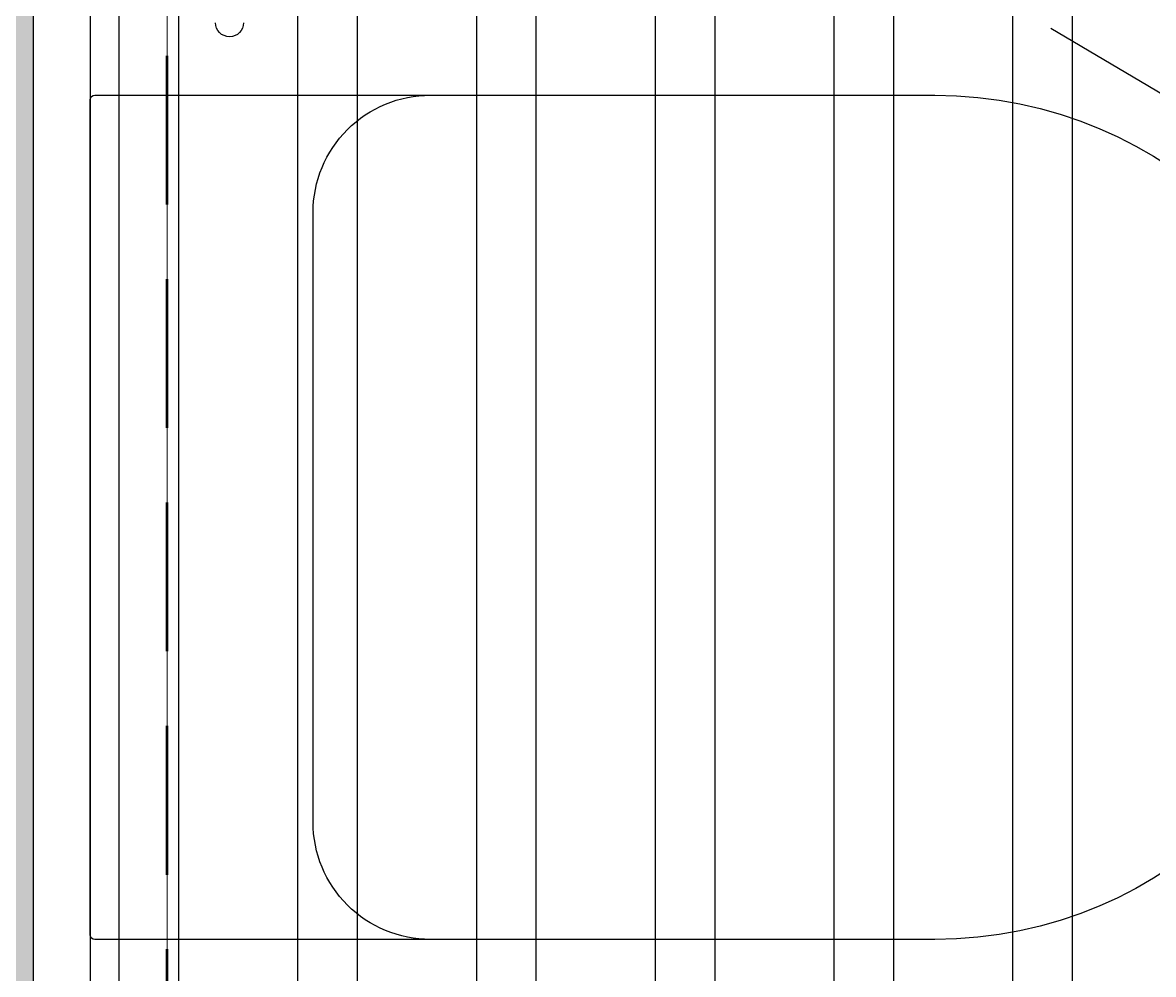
# Model space of a CAD drawing. Header units: inches. Extents: x 50354 to 53215, y -7830 to -6529.
# Drawn here: x 52288.38 to 52307.36, y -6809.47 to -6793.49 of the extents above; entities that cross this region are included whole.
import ezdxf

# ---------------------------------------------------------------- set-up
doc = ezdxf.new("R2010")
doc.units = ezdxf.units.IN
doc.header["$MEASUREMENT"] = 0
doc.linetypes.add('DASHED', pattern=[0.75, 0.5, -0.25])
doc.linetypes.add('DASHED2', pattern=[0.375, 0.25, -0.125])
for name, color, linetype in [('A-ST-02 HATCH', 7, 'Continuous'), ('BEAM', 6, 'DASHED'), ('ELETRICAL', 6, 'Continuous'), ('XR_ID 1F_FUR$0$A-SANI-FIX', 134, 'Continuous')]:
    doc.layers.add(name, color=color, linetype=linetype)
doc.layers.add('FUNITURE', color=7, linetype='Continuous', lineweight=15, true_color=0x7d7673)
doc.layers.add('wall', color=7, linetype='Continuous', lineweight=30)

# ---------------------------------------------------------------- blocks, each defined once
blk = doc.blocks.new('XR_ID 1F_FUR$0$XR_1F FURN$0$A$C70754DD9')
for p, q in [((178, 0), (-178, 0)), ((-180, -2), (-180, -360)), ((180, -360), (180, -2))]:
    blk.add_line(p, q)
blk.add_lwpolyline([(180, -360), (180, -145, 0.414214), (130, -95), (-130, -95, 0.414214), (-180, -145), (-180, -360, 1)], format="xyb", close=True)
for centre, radius, start, end in [((-178, -2), 2, 90, 180), ((178, -2), 2, 0, 90), ((0, -360), 180, 180, 0)]:
    blk.add_arc(centre, radius, start, end)
blk = doc.blocks.new('XR_ID 1F_FUR$0$XR_1F FURN$0$A$C698E198A')
at = {"linetype": 'Continuous'}
blk.add_arc((105, -59.38), 6, 270, 90, dxfattribs=at)

msp = doc.modelspace()

# ---------------------------------------------------------------- hatches: boundary and pattern name
at = {"layer": 'A-ST-02 HATCH', "ltscale": 5, "transparency": 33554534}
h = msp.add_hatch(color=256, dxfattribs=at)
h.dxf.hatch_style = 1
h.paths.add_polyline_path([(52413.05591, -6622.55013), (52467.05591, -6622.55013), (52467.05591, -6646.55013), (52471.55591, -6646.55013), (52471.55591, -6618.05013), (52350.05591, -6618.05013), (52350.05591, -6646.55013), (52354.55591, -6646.55013), (52354.55591, -6622.55013), (52408.55591, -6622.55013), (52408.55591, -6783.05013), (52413.05591, -6783.05013)])
h.paths.add_polyline_path([(52616.05591, -6939.55013), (52611.55591, -6939.55013), (52611.55591, -7070.05013), (52461.55591, -7070.05013), (52461.55591, -7079.05013), (52616.05591, -7079.05013)])
h.paths.add_polyline_path([(52419.55591, -6939.55013), (52415.05591, -6939.55013), (52415.05591, -7079.05013), (52419.55591, -7079.05013)])
h.paths.add_polyline_path([(52415.05591, -6992.05013), (52391.05591, -6992.05013), (52391.05591, -6996.55013), (52415.05591, -6996.55013)])
h.paths.add_polyline_path([(52415.05591, -7074.55013), (52391.05591, -7074.55013), (52391.05591, -7079.05013), (52415.05591, -7079.05013)])
h.paths.add_polyline_path([(52335.05591, -6917.55013), (52330.55591, -6917.55013), (52330.55591, -6944.05013), (52385.05591, -6944.05013), (52385.05591, -6939.55013), (52335.05591, -6939.55013)])
h.paths.add_polyline_path([(52496.05591, -6835.55013), (52537.55591, -6835.55013), (52537.55591, -6819.05013), (52533.05591, -6819.05013), (52533.05591, -6831.05013), (52453.55591, -6831.05013), (52453.55591, -6813.05013), (52449.05591, -6813.05013), (52449.05591, -6835.55013), (52491.55591, -6835.55013), (52491.55591, -6944.05013), (52496.05591, -6944.05013)])
h.paths.add_polyline_path([(52372.55591, -6778.55013), (52368.05591, -6778.55013), (52368.05591, -6831.05013), (52321.55591, -6831.05013), (52321.55591, -6835.55013), (52330.55591, -6835.55013), (52330.55591, -6859.95013), (52335.05591, -6859.95013), (52335.05591, -6835.55013), (52372.55591, -6835.55013)])
h.paths.add_polyline_path([(52338.05591, -6778.55013), (52288.55591, -6778.55013), (52288.55591, -6642.05013), (52284.05591, -6642.05013), (52284.05591, -6778.55013), (52234.55591, -6778.55013), (52234.55591, -6783.05013), (52284.05591, -6783.05013), (52284.05591, -6831.05013), (52275.05591, -6831.05013), (52275.05591, -6835.55013), (52297.55591, -6835.55013), (52297.55591, -6831.05013), (52288.55591, -6831.05013), (52288.55591, -6783.05013), (52338.05591, -6783.05013)])
h.paths.add_polyline_path([(52537.55591, -6642.05013), (52533.05591, -6642.05013), (52533.05591, -6778.55013), (52449.05591, -6778.55013), (52449.05591, -6783.05013), (52533.05591, -6783.05013), (52533.05591, -6795.05013), (52537.55591, -6795.05013), (52537.55591, -6783.05013)])
at = {"layer": 'A-ST-02 HATCH', "ltscale": 5, "true_color": 0x636466, "transparency": 33554687}
h = msp.add_hatch(dxfattribs=at)
h.set_pattern_fill('ANSI32', color=251, scale=8, angle=45)
h.paths.add_polyline_path([(52289.51591, -6784.01013), (52289.51591, -6819.59013), (52308.26591, -6819.59013), (52308.26591, -6830.09013), (52367.09591, -6830.09013), (52367.09591, -6784.05013)])
h.paths.add_polyline_path([(52532.13591, -6783.97013), (52532.13591, -6822.55013), (52503.55591, -6822.55013), (52503.55591, -6830.05013), (52454.55591, -6830.05013), (52454.55591, -6783.97013)])

# ---------------------------------------------------------------- linework, layer by layer
at = {"layer": 'BEAM', "color": 240, "lineweight": 53, "ltscale": 5, "true_color": 0xed1f24}
msp.add_lwpolyline([(52449.05591, -6783.05013), (52449.05591, -6826.55013), (52290.80591, -6826.55013), (52290.80591, -6783.05013)], close=True, dxfattribs=at)
at = {"layer": 'ELETRICAL', "color": 7, "linetype": 'DASHED2', "ltscale": 10}
msp.add_lwpolyline([(52289.51591, -6784.01013), (52367.09591, -6830.09013)], dxfattribs=at)
at = {"layer": 'FUNITURE', "ltscale": 20}
msp.add_lwpolyline([(52338.05591, -6783.05013), (52288.55591, -6783.05013), (52288.55591, -6820.55013), (52307.30591, -6820.55013), (52307.30591, -6831.05013), (52368.05591, -6831.05013), (52368.05591, -6783.05013)], dxfattribs=at)
at = {"layer": 'FUNITURE', "ltscale": 5}
msp.add_lwpolyline([(52290.80591, -6783.05013), (52367.09591, -6783.05013), (52367.09591, -6826.55013), (52290.80591, -6826.55013)], close=True, dxfattribs=at)
at = {"layer": 'wall', "ltscale": 20}
msp.add_line((52288.55591, -6783.05013), (52288.55591, -6831.05013), dxfattribs=at)
at = {"layer": 'wall', "color": 3}
msp.add_lwpolyline([(52338.69591, -6784.01013), (52289.51591, -6784.01013), (52289.51591, -6819.59013), (52308.26591, -6819.59013), (52308.26591, -6830.09013), (52367.09591, -6830.09013), (52367.09591, -6784.05013)], dxfattribs=at)

# ---------------------------------------------------------------- block references
at = {"layer": 'XR_ID 1F_FUR$0$A-SANI-FIX', "lineweight": 30, "xscale": -0.0393700787, "yscale": 0.0393700787, "zscale": 0.0393700787, "rotation": 90}
for name, p in [('XR_ID 1F_FUR$0$XR_1F FURN$0$A$C698E198A', (52289.51591, -6789.36182)), ('XR_ID 1F_FUR$0$XR_1F FURN$0$A$C70754DD9', (52289.51591, -6801.80013))]:
    msp.add_blockref(name, p, dxfattribs=at)

doc.saveas('drawing.dxf')
